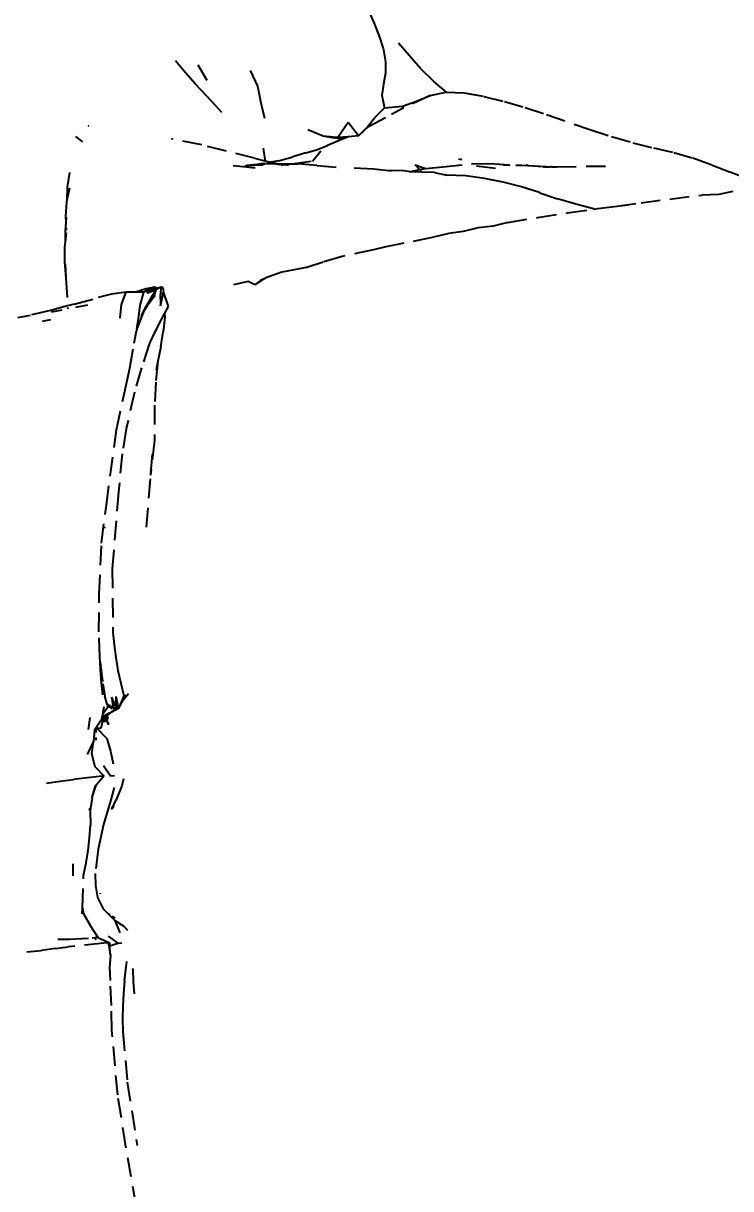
# Model space of a CAD drawing. Header units: millimetres. Extents: x 0 to 460473, y -68369 to 85219.
# Drawn here: x 229509.8 to 229737.9, y -30807.9 to -30432 of the extents above; entities that cross this region are included whole.
import ezdxf

# ---------------------------------------------------------------- set-up
doc = ezdxf.new("R2010")
doc.units = ezdxf.units.MM
doc.header["$LTSCALE"] = 50
doc.linetypes.add('HIDDEN2', pattern=[0.1875, 0.125, -0.0625])
doc.layers.add('DIM', color=7, linetype='Continuous')
doc.layers.add('hid', color=8, linetype='HIDDEN2')
doc.styles.add('맑은 고딕', font='malgun.ttf')
doc.dimstyles.new('DH IN40', dxfattribs={"dimscale": 40, "dimtxt": 2.5, "dimasz": 1, "dimexe": 1.5, "dimexo": 1.5, "dimtad": 1, "dimdec": 7, "dimlunit": 6, "dimtxsty": '맑은 고딕', "dimblk": 'ARCHTICK', "dimcen": 2.5, "dimclrd": 256, "dimclre": 256, "dimclrt": 256, "dimadec": 0, "dimazin": 0, "dimtfac": 1, "dimtdec": 7, "dimtix": 1, "dimtmove": 0, "dimatfit": 3, "dimldrblk": 'ARCHTICK', "dimfxl": 1, "dimtfillclr": 1, "dimlwd": -1, "dimlwe": -1, "dimarcsym": 0})

# ---------------------------------------------------------------- blocks, each defined once
blk = doc.blocks.new('_ArchTick')
at = {"color": 0, "linetype": 'ByBlock', "const_width": 0.15}
blk.add_lwpolyline([(-0.5, -0.5), (0.5, 0.5)], dxfattribs=at)
blk = doc.blocks.new('*D439')
at = {"layer": 'Defpoints', "color": 0, "transparency": 16777216}
for p in [(229959, -29637.76), (229810.33, -30857.76), (229959, -30857.76)]:
    blk.add_point(p, dxfattribs=at)
at = {"layer": 'DIM', "transparency": 16777216}
for p, q in [((229899, -29637.76), (229750.33, -29637.76)), ((229810.33, -29637.76), (229810.33, -30857.76)), ((229899, -30857.76), (229750.33, -30857.76))]:
    blk.add_line(p, q, dxfattribs=at)
at = {"layer": 'DIM', "transparency": 16777216, "xscale": 40, "yscale": 40, "zscale": 40}
for p, rotation in [((229810.33, -29637.76), 90), ((229810.33, -30857.76), 270)]:
    blk.add_blockref('_ArchTick', p, dxfattribs=dict(at, rotation=rotation))
at = {"layer": 'DIM', "transparency": 16777216, "insert": (229725.01, -30247.76), "char_height": 100, "attachment_point": 5, "rotation": 90, "style": '맑은 고딕'}
blk.add_mtext('1,220', dxfattribs=at)

msp = doc.modelspace()

# ---------------------------------------------------------------- linework, layer by layer
at = {"layer": 'hid'}
for p, q in [((229621.14257745, -30427.9047329), (229623.08961472, -30432.27238435)), ((229623.08961472, -30432.27238435), (229624.72203317, -30436.50012725)), ((229624.72203317, -30436.50012725), (229625.8437539, -30440.19421072)), ((229625.8437539, -30440.19421072), (229625.95917839, -30440.57433001)), ((229632.88012601, -30440.75714104), (229630.83704111, -30438.45396686)), ((229625.95917839, -30440.57433001), (229626.64074142, -30444.46984291)), ((229634.98113987, -30443.25731967), (229632.88012601, -30440.75714104)), ((229637.93335763, -30446.59668549), (229634.98113987, -30443.25731967)), ((229561.56430343, -30447.35751753), (229558.93925645, -30444.17919034)), ((229565.25774181, -30451.52687713), (229561.56430343, -30447.35751753)), ((229566.06628553, -30445.48359877), (229569.00917138, -30450.34531554)), ((229582.98171342, -30447.27398451), (229585.38368152, -30452.32907942)), ((229626.64074142, -30444.46984291), (229626.593082, -30448.16738097)), ((229642.24536862, -30450.84096591), (229637.93335763, -30446.59668549)), ((229626.593082, -30448.16738097), (229625.9531793, -30451.6954754)), ((229646.32276576, -30454.29859745), (229642.24536862, -30450.84096591)), ((229569.14181788, -30455.65365127), (229565.25774181, -30451.52687713)), ((229585.38368152, -30452.32907942), (229586.42785608, -30457.64486497)), ((229625.9531793, -30451.6954754), (229625.44292355, -30455.32474992)), ((229640.98822644, -30455.34186864), (229646.02412737, -30454.28964849)), ((229646.02412737, -30454.28964849), (229646.32276576, -30454.29859745)), ((229646.32276576, -30454.29859745), (229651.90789936, -30454.46596075)), ((229651.90789936, -30454.46596075), (229658.32559017, -30455.61307357)), ((229572.97056902, -30459.87146108), (229569.14181788, -30455.65365127)), ((229586.42785608, -30457.64486497), (229587.5783478, -30462.68389787)), ((229625.44292355, -30455.32474992), (229626.25246712, -30459.30442987)), ((229626.25246712, -30459.30442987), (229632.1135759, -30458.79683866)), ((229632.1135759, -30458.79683866), (229636.64555345, -30457.12358935)), ((229640.98822644, -30455.34186864), (229632.34687376, -30459.44787841)), ((229636.13535015, -30457.39701803), (229640.98822644, -30455.34186864)), ((229636.64555345, -30457.12358935), (229640.98822644, -30455.34186864)), ((229658.32559017, -30455.61307357), (229664.93458523, -30457.24019743)), ((229664.93458523, -30457.24019743), (229671.66756143, -30459.19537728)), ((229573.82862829, -30460.80296521), (229572.97056902, -30459.87146108)), ((229620.67931456, -30465.55767674), (229623.22692718, -30462.39145305)), ((229621.10735777, -30465.33491744), (229628.58211288, -30461.44495686)), ((229626.25246712, -30459.30442987), (229623.22692718, -30462.39145305)), ((229632.34687376, -30459.44787841), (229628.58211288, -30461.44495686)), ((229671.66756143, -30459.19537728), (229678.52785161, -30461.48437218)), ((229678.52785161, -30461.48437218), (229692.48172982, -30466.29298921)), ((229531.03494564, -30465.22428436), (229530.73982915, -30465.00713543)), ((229606.46414275, -30468.44096601), (229601.52622693, -30466.44684635)), ((229614.59957236, -30464.05682986), (229611.2727449, -30468.90021268)), ((229617.90906913, -30468.38585852), (229614.59957236, -30464.05682986)), ((229621.10735777, -30465.33491744), (229617.90906913, -30468.38585852)), ((229617.90906913, -30468.38585852), (229620.67931456, -30465.55767674)), ((229620.67931456, -30465.55767674), (229621.10735777, -30465.33491744)), ((229692.48172982, -30466.29298921), (229699.46800084, -30468.54235745)), ((229528.99858861, -30470.28497984), (229526.74626443, -30468.57987069)), ((229567.38141889, -30471.25176489), (229557.64623253, -30469.27138248)), ((229609.50727157, -30468.93583926), (229606.46414275, -30468.44096601)), ((229609.88039645, -30468.76723612), (229606.46414275, -30468.44096601)), ((229612.73085652, -30469.46005826), (229607.9639147, -30471.4220539)), ((229609.88039645, -30468.76723612), (229609.50727157, -30468.93583926)), ((229610.28729286, -30469.06268623), (229609.50727157, -30468.93583926)), ((229610.59734713, -30468.83570866), (229609.88039645, -30468.76723612)), ((229610.28729286, -30469.06268623), (229610.59734713, -30468.83570866)), ((229612.73085652, -30469.46005826), (229610.28729286, -30469.06268623)), ((229611.2727449, -30468.90021268), (229610.59734713, -30468.83570866)), ((229614.71991389, -30468.63303681), (229611.2727449, -30468.90021268)), ((229612.73085652, -30469.46005826), (229611.2727449, -30468.90021268)), ((229614.71991389, -30468.63303681), (229612.73085652, -30469.46005826)), ((229617.90906913, -30468.38585852), (229614.71991389, -30468.63303681)), ((229699.46800084, -30468.54235745), (229706.34295545, -30470.55253911)), ((229584.39083249, -30475.56319931), (229567.38141889, -30471.25176489)), ((229587.13508187, -30472.31064232), (229587.65640596, -30476.00768036)), ((229600.97564398, -30473.86273969), (229596.69929423, -30475.10928903)), ((229600.97564398, -30473.86273969), (229604.38379241, -30472.83360868)), ((229603.09065571, -30476.49976242), (229605.73225404, -30473.13619793)), ((229604.38379241, -30472.83360868), (229607.9639147, -30471.4220539)), ((229706.34295545, -30470.55253911), (229713.05126874, -30472.21976516)), ((229713.05126874, -30472.21976516), (229719.52295134, -30473.6571037)), ((229719.52295134, -30473.6571037), (229725.74400538, -30475.44590437)), ((229586.47351472, -30477.4242036), (229581.78922808, -30477.90201815)), ((229581.78922808, -30477.90201815), (229587.12377954, -30477.73438707)), ((229584.39083249, -30475.56319931), (229587.70396684, -30476.3449646)), ((229586.47351472, -30477.4242036), (229585.92326614, -30477.39564216)), ((229586.56776939, -30477.41458927), (229586.47351472, -30477.4242036)), ((229588.29657193, -30477.23824503), (229586.56776939, -30477.41458927)), ((229586.56776939, -30477.41458927), (229587.70580008, -30477.48816714)), ((229587.65640596, -30476.00768036), (229587.70396684, -30476.3449646)), ((229587.70396684, -30476.3449646), (229589.61013847, -30476.79474376)), ((229587.79447901, -30477.45065211), (229587.70580008, -30477.48816714)), ((229588.29657193, -30477.23824503), (229591.66100793, -30477.27866575)), ((229592.08666228, -30476.37591587), (229589.61013847, -30476.79474376)), ((229589.61013847, -30476.79474376), (229591.66100793, -30477.27866575)), ((229592.07126068, -30477.57636521), (229589.95198687, -30477.31892492)), ((229591.66100793, -30477.27866575), (229596.44213423, -30477.33610675)), ((229591.66100793, -30477.27866575), (229592.67065676, -30477.5169019)), ((229592.11299161, -30477.57760782), (229592.07126068, -30477.57636521)), ((229592.08666228, -30476.37591587), (229596.69929423, -30475.10928903)), ((229592.11299161, -30477.57760782), (229592.3462177, -30477.60099466)), ((229593.20914644, -30477.64396362), (229592.3462177, -30477.60099466)), ((229592.67065676, -30477.5169019), (229594.05736262, -30477.63609678)), ((229592.67065676, -30477.5169019), (229593.20914644, -30477.64396362)), ((229593.20914644, -30477.64396362), (229593.44365632, -30477.69929844)), ((229595.07051821, -30477.83932519), (229593.44365632, -30477.69929844)), ((229594.05736262, -30477.63609678), (229596.44213423, -30477.33610675)), ((229596.44213423, -30477.33610675), (229603.09065571, -30476.49976242)), ((229596.44213423, -30477.33610675), (229598.38070523, -30477.35939696)), ((229604.46677979, -30477.88209914), (229598.38070523, -30477.35939696)), ((229637.56712758, -30479.24591009), (229636.1929556, -30477.6910986)), ((229636.1929556, -30477.6910986), (229639.55580137, -30478.88882856)), ((229645.11493228, -30478.28037358), (229654.34319572, -30477.34867134)), ((229651.30692578, -30476.12614933), (229650.23887007, -30475.89499089)), ((229654.34319572, -30477.34867134), (229660.40294096, -30477.28843881)), ((229660.40294096, -30477.28843881), (229668.65546461, -30477.81237283)), ((229664.50098449, -30477.66203904), (229666.50883186, -30477.7715312)), ((229666.50883186, -30477.7715312), (229666.65189193, -30477.73987166)), ((229672.43259806, -30477.94905196), (229672.02482545, -30477.58822536)), ((229725.74400538, -30475.44590437), (229731.7290953, -30477.64238421)), ((229731.7290953, -30477.64238421), (229737.61553356, -30479.98120305)), ((229524.71990588, -30480.20607119), (229524.00801413, -30484.87789695)), ((229581.64068097, -30478.45447313), (229577.54320705, -30477.96605485)), ((229581.64068097, -30478.45447313), (229581.27511342, -30477.90977181)), ((229584.5904688, -30478.80608739), (229581.64068097, -30478.45447313)), ((229595.32949917, -30477.85555801), (229595.07051821, -30477.83932519)), ((229604.46677979, -30477.88209914), (229613.57572805, -30478.68763007)), ((229622.77432933, -30479.08241736), (229613.57572805, -30478.68763007)), ((229627.55961457, -30479.6550886), (229622.77432933, -30479.08241736)), ((229632.42419533, -30479.54155837), (229627.55961457, -30479.6550886)), ((229628.46479739, -30479.76341488), (229627.55961457, -30479.6550886)), ((229632.42419533, -30479.54155837), (229634.89303577, -30479.82498938)), ((229634.39684933, -30479.93243943), (229634.89303577, -30479.82498938)), ((229634.89303577, -30479.82498938), (229637.56712758, -30479.24591009)), ((229634.89303577, -30479.82498938), (229636.32093614, -30479.98891704)), ((229638.26680387, -30480.03756117), (229636.32093614, -30479.98891704)), ((229637.56712758, -30479.24591009), (229638.86888204, -30478.96401288)), ((229638.26680387, -30480.03756117), (229637.85873163, -30479.57584647)), ((229642.39734551, -30480.14081927), (229638.26680387, -30480.03756117)), ((229638.86888204, -30478.96401288), (229639.55580137, -30478.88882856)), ((229639.55580137, -30478.88882856), (229639.58479692, -30478.89915577)), ((229639.58479692, -30478.89915577), (229645.11493228, -30478.28037358)), ((229642.39734551, -30480.14081927), (229646.36307583, -30481.01572329)), ((229646.36307583, -30481.01572329), (229646.06426471, -30481.03421283)), ((229652.52513884, -30481.1821553), (229646.36307583, -30481.01572329)), ((229658.58155125, -30482.08817946), (229652.52513884, -30481.1821553)), ((229655.91195718, -30478.00642121), (229662.14101001, -30478.73814086)), ((229672.55664964, -30478.05882175), (229668.65546461, -30477.81237283)), ((229668.65546461, -30477.81237283), (229672.43259806, -30477.94905196)), ((229672.55664964, -30478.05882175), (229672.43259806, -30477.94905196)), ((229672.43259806, -30477.94905196), (229681.73517811, -30478.2856746)), ((229677.47634483, -30478.36961284), (229672.55664964, -30478.05882175)), ((229677.47634483, -30478.36961284), (229679.73860855, -30478.32940589)), ((229680.1709351, -30478.30562898), (229679.73860855, -30478.32940589)), ((229680.1709351, -30478.30562898), (229681.73517811, -30478.2856746)), ((229681.73517811, -30478.2856746), (229681.88800734, -30478.29120487)), ((229681.88800734, -30478.29120487), (229700.56116795, -30478.04551953)), ((229737.61553356, -30479.98120305), (229743.56162942, -30482.16082835)), ((229524.00801413, -30484.87789695), (229523.90973549, -30489.10537131)), ((229524.69390984, -30485.16268062), (229523.90973549, -30489.10537131)), ((229664.554643, -30483.23745853), (229658.58155125, -30482.08817946)), ((229670.47640922, -30484.75362772), (229664.554643, -30483.23745853)), ((229676.27219459, -30486.65306605), (229670.47640922, -30484.75362772)), ((229676.27219459, -30486.65306605), (229676.3191155, -30486.67871404)), ((229676.3191155, -30486.67871404), (229682.09464258, -30488.60576263)), ((229687.95175197, -30490.38336216), (229682.09464258, -30488.60576263)), ((229709.01388265, -30489.8999168), (229728.58224047, -30487.43825529)), ((229734.07007268, -30487.2470434), (229728.58224047, -30487.43825529)), ((229738.64137758, -30486.32411186), (229734.07007268, -30487.2470434)), ((229523.79071384, -30489.70379121), (229523.44476645, -30494.2075999)), ((229523.90973549, -30489.10537131), (229523.79071384, -30489.70379121)), ((229685.29082325, -30493.18908883), (229693.8953607, -30491.98901314)), ((229693.69554525, -30491.93234224), (229687.95175197, -30490.38336216)), ((229693.8953607, -30491.98901314), (229693.69554525, -30491.93234224)), ((229693.8953607, -30491.98901314), (229695.06200413, -30491.82630127)), ((229695.06200413, -30491.82630127), (229701.17527656, -30491.05186227)), ((229701.17527656, -30491.05186227), (229709.01388265, -30489.8999168)), ((229701.17527656, -30491.05186227), (229704.81318806, -30490.59100591)), ((229523.54700186, -30496.29812669), (229523.29445597, -30499.11990671)), ((229523.44476645, -30494.2075999), (229523.54700186, -30496.29812669)), ((229523.69706142, -30494.62146083), (229523.54700186, -30496.29812669)), ((229666.05374838, -30496.2958461), (229661.37412662, -30497.43276165)), ((229666.05374838, -30496.2958461), (229675.60296302, -30494.67746652)), ((229675.60296302, -30494.67746652), (229685.29082325, -30493.18908883)), ((229523.29445597, -30499.11990671), (229523.32268806, -30502.48017314)), ((229523.61240762, -30499.63967651), (229523.32268806, -30502.48017314)), ((229523.63619815, -30498.12202754), (229523.66813185, -30498.02878189)), ((229523.63619815, -30498.12202754), (229523.6627333, -30498.6646227)), ((229647.01331029, -30499.88990572), (229641.70345102, -30501.14895066)), ((229651.66926898, -30499.21268595), (229647.01331029, -30499.88990572)), ((229656.51586535, -30497.99656989), (229651.66926898, -30499.21268595)), ((229661.37412662, -30497.43276165), (229656.51586535, -30497.99656989)), ((229523.32268806, -30502.48017314), (229523.14547862, -30504.21758707)), ((229630.45449484, -30503.40547812), (229626.68573457, -30504.14271909)), ((229641.70345102, -30501.14895066), (229630.45449484, -30503.40547812)), ((229523.14547862, -30504.21758707), (229523.08015522, -30508.94288242)), ((229612.69119588, -30507.26823297), (229606.51480171, -30509.05610903)), ((229622.71100563, -30505.12030901), (229612.69119588, -30507.26823297)), ((229626.68573457, -30504.14271909), (229622.71100563, -30505.12030901)), ((229523.08015522, -30508.94288242), (229523.57482071, -30514.22082359)), ((229523.30512101, -30509.67079791), (229523.57482071, -30514.22082359)), ((229598.84030201, -30511.25110947), (229593.20615872, -30512.33516305)), ((229601.55115603, -30510.71475755), (229598.84030201, -30511.25110947)), ((229601.55115603, -30510.71475755), (229601.02197027, -30510.89158991)), ((229606.51480171, -30509.05610903), (229601.55115603, -30510.71475755)), ((229523.57482071, -30514.22082359), (229524.10749394, -30523.20739989)), ((229582.34581011, -30515.30718964), (229577.58053471, -30516.37877402)), ((229584.4578223, -30516.35217132), (229582.34581011, -30515.30718964)), ((229586.85790368, -30514.91303759), (229584.4578223, -30516.35217132)), ((229586.32053906, -30514.96970251), (229584.4578223, -30516.35217132)), ((229588.39089092, -30513.99382974), (229586.32053906, -30514.96970251)), ((229586.85790368, -30514.91303759), (229586.32053906, -30514.96970251)), ((229588.39089092, -30513.99382974), (229586.85790368, -30514.91303759)), ((229593.20615872, -30512.33516305), (229588.39089092, -30513.99382974)), ((229543.01413855, -30518.71991263), (229538.24902979, -30519.403367)), ((229541.46404092, -30522.70360808), (229543.01413855, -30518.71991263)), ((229545.6701383, -30518.73020372), (229543.01413855, -30518.71991263)), ((229545.6701383, -30518.73020372), (229549.40883286, -30517.54603861)), ((229548.69360828, -30518.74191864), (229545.6701383, -30518.73020372)), ((229547.52228639, -30523.08896423), (229548.69360828, -30518.74191864)), ((229551.42168696, -30517.36517159), (229548.69360828, -30518.74191864)), ((229549.40883286, -30517.54603861), (229551.85929358, -30517.14432985)), ((229549.65663965, -30518.93312969), (229551.2372215, -30517.76982361)), ((229549.74902399, -30518.95147271), (229551.2372215, -30517.76982361)), ((229549.98727369, -30518.99877748), (229550.15758235, -30518.93115033)), ((229550.15758235, -30518.93115033), (229550.07797075, -30519.01678549)), ((229550.47642497, -30518.80454244), (229550.11108252, -30519.02335987)), ((229550.20794321, -30518.87697907), (229550.15758235, -30518.93115033)), ((229550.20794321, -30518.87697907), (229550.47642497, -30518.80454244)), ((229550.47642497, -30518.80454244), (229552.39255047, -30518.04367614)), ((229550.7602553, -30518.6345457), (229550.47642497, -30518.80454244)), ((229551.2372215, -30517.76982361), (229552.54829767, -30517.49119592)), ((229552.65217302, -30517.12272011), (229551.42168696, -30517.36517159)), ((229551.85929358, -30517.14432985), (229551.42168696, -30517.36517159)), ((229551.84410677, -30519.98916403), (229552.39255047, -30518.04367614)), ((229551.85929358, -30517.14432985), (229552.65217302, -30517.12272011)), ((229552.49316412, -30518.29127519), (229551.8983183, -30519.97277777)), ((229552.29356088, -30519.75815777), (229552.49316412, -30518.29127519)), ((229552.39255047, -30518.04367614), (229552.54829767, -30517.49119592)), ((229552.39255047, -30518.04367614), (229552.53452707, -30517.98729924)), ((229552.61151253, -30517.9567294), (229552.49316412, -30518.29127519)), ((229552.49316412, -30518.29127519), (229552.53452707, -30517.98729924)), ((229552.53452707, -30517.98729924), (229552.60363358, -30517.47943602)), ((229552.53452707, -30517.98729924), (229552.61151253, -30517.9567294)), ((229552.54829767, -30517.49119592), (229552.65217302, -30517.12272011)), ((229552.54829767, -30517.49119592), (229552.60363358, -30517.47943602)), ((229552.65217302, -30517.12272011), (229552.60363358, -30517.47943602)), ((229552.60363358, -30517.47943602), (229554.13161472, -30517.15471204)), ((229552.60363358, -30517.47943602), (229552.61151253, -30517.9567294)), ((229554.13161472, -30517.15471204), (229552.61151253, -30517.9567294)), ((229554.13161472, -30517.15471204), (229554.03690264, -30519.32635833)), ((229554.03690264, -30519.32635833), (229555.09163541, -30519.00754941)), ((229554.80467905, -30517.23005555), (229554.13161472, -30517.15471204)), ((229554.29129704, -30522.20573384), (229555.09163541, -30519.00754941)), ((229554.80467905, -30517.23005555), (229555.09163541, -30519.00754941)), ((229555.09163541, -30519.00754941), (229556.56257841, -30523.33604972)), ((229526.20869394, -30522.64728537), (229524.10749394, -30523.20739989)), ((229526.20869394, -30522.64728537), (229533.97951233, -30520.47835927)), ((229538.24902979, -30519.403367), (229533.97951233, -30520.47835927)), ((229541.02410781, -30527.18195003), (229541.46404092, -30522.70360808)), ((229548.63075389, -30525.15130577), (229549.9412519, -30522.88829477)), ((229551.72548059, -30519.34390058), (229549.51581659, -30523.09292689)), ((229549.9412519, -30522.88829477), (229551.58699929, -30520.69835508)), ((229551.43276978, -30520.77962409), (229550.84749811, -30521.08802453)), ((229551.81378385, -30520.09672819), (229551.0890641, -30520.60815047)), ((229551.0890641, -30520.60815047), (229551.43276978, -30520.77962409)), ((229551.32107465, -30520.14725839), (229551.84410677, -30519.98916403)), ((229551.58699929, -30520.69835508), (229551.43276978, -30520.77962409)), ((229551.58699929, -30520.69835508), (229551.65415811, -30520.66296672)), ((229551.65415811, -30520.66296672), (229551.67850937, -30520.57658575)), ((229551.67850937, -30520.57658575), (229552.20756494, -30519.8793033)), ((229551.67850937, -30520.57658575), (229551.81378385, -30520.09672819)), ((229551.86800584, -30520.05846466), (229551.81378385, -30520.09672819)), ((229551.84410677, -30519.98916403), (229551.8983183, -30519.97277777)), ((229551.86800584, -30520.05846466), (229551.84410677, -30519.98916403)), ((229552.05769628, -30519.92460337), (229551.86800584, -30520.05846466)), ((229551.8983183, -30519.97277777), (229552.05769628, -30519.92460337)), ((229552.29356088, -30519.75815777), (229552.05769628, -30519.92460337)), ((229552.05769628, -30519.92460337), (229552.20756494, -30519.8793033)), ((229552.20756494, -30519.8793033), (229552.29356088, -30519.75815777)), ((229554.03690264, -30519.32635833), (229554.01463251, -30519.83698843)), ((229554.01463251, -30519.83698843), (229554.03121796, -30522.07598125)), ((229554.03121796, -30522.07598125), (229554.29129704, -30522.20573384)), ((229554.03121796, -30522.07598125), (229554.03493233, -30522.57741143)), ((229554.03493233, -30522.57741143), (229554.19903817, -30522.57440399)), ((229554.03493233, -30522.57741143), (229554.03962871, -30523.21141063)), ((229554.03962871, -30523.21141063), (229554.19903817, -30522.57440399)), ((229554.19903817, -30522.57440399), (229554.29129704, -30522.20573384)), ((229508.02862502, -30526.93814034), (229512.16449613, -30526.16272568)), ((229518.56735586, -30524.68422825), (229512.16449613, -30526.16272568)), ((229524.10749394, -30523.20739989), (229518.56735586, -30524.68422825)), ((229522.24178158, -30524.58408588), (229518.84141042, -30525.26311498)), ((229524.13176829, -30523.61692536), (229524.16040145, -30524.09998723)), ((229530.49093793, -30522.93679006), (229526.69555704, -30523.6946997)), ((229546.96687084, -30527.22096909), (229547.52228639, -30523.08896423)), ((229547.94038948, -30526.34344971), (229549.51581659, -30523.09292689)), ((229547.94038948, -30526.34344971), (229548.63075389, -30525.15130577)), ((229548.63075389, -30525.15130577), (229547.95272094, -30526.72819825)), ((229549.51581659, -30523.09292689), (229548.63075389, -30525.15130577)), ((229555.33889639, -30525.5668612), (229554.35958006, -30527.3521862)), ((229556.56257841, -30523.33604972), (229555.33889639, -30525.5668612)), ((229555.33889639, -30525.5668612), (229555.49807361, -30526.98270714)), ((229516.01866373, -30528.07260641), (229518.6695902, -30527.53151609)), ((229547.95272094, -30526.72819825), (229546.44728318, -30530.53872516)), ((229546.44728318, -30530.53872516), (229546.96687084, -30527.22096909)), ((229554.35958006, -30527.3521862), (229552.39354568, -30531.34470519)), ((229555.49807361, -30526.98270714), (229554.92532737, -30531.57004884)), ((229545.60074524, -30535.1839218), (229546.30280515, -30531.2124842)), ((229546.44728318, -30530.53872516), (229546.30280515, -30531.2124842)), ((229552.39354568, -30531.34470519), (229550.52899586, -30535.2528722)), ((229554.12594892, -30536.36059611), (229554.92532737, -30531.57004884)), ((229544.23278658, -30543.22084429), (229545.60074524, -30535.1839218)), ((229550.52899586, -30535.2528722), (229547.97138476, -30543.1177357)), ((229554.12594892, -30536.36059611), (229553.208352, -30541.0148243)), ((229553.208352, -30541.0148243), (229552.56435304, -30547.77352587)), ((229553.208352, -30541.0148243), (229552.62567705, -30543.97026386)), ((229543.37458374, -30547.2111706), (229544.23278658, -30543.22084429)), ((229547.97138476, -30543.1177357), (229545.74222372, -30550.9940381)), ((229542.44039246, -30551.19436412), (229543.37458374, -30547.2111706)), ((229552.56435304, -30547.77352587), (229552.16974637, -30555.2418585)), ((229539.84478714, -30563.14949238), (229542.44039246, -30551.19436412)), ((229545.74222372, -30550.9940381), (229542.99964075, -30562.89043964)), ((229552.16974637, -30555.2418585), (229552.10825572, -30566.59672199)), ((229536.61477829, -30587.41723431), (229539.84478714, -30563.14949238)), ((229542.99964075, -30562.89043964), (229541.73983232, -30570.93283061)), ((229552.10825572, -30566.59672199), (229550.89598852, -30577.83438829)), ((229541.73983232, -30570.93283061), (229540.50601993, -30583.20674222)), ((229551.39869695, -30570.96281479), (229550.75310276, -30579.01596172)), ((229550.75310276, -30579.01596172), (229549.37972664, -30596.14746596)), ((229540.50601993, -30583.20674222), (229538.51082331, -30608.03467316)), ((229535.04168415, -30599.72179054), (229536.61477829, -30587.41723431)), ((229535.94004755, -30594.36915219), (229535.97802256, -30594.72481774)), ((229535.97802256, -30594.72481774), (229535.96788549, -30594.87251854)), ((229534.31862743, -30616.13824771), (229535.04168415, -30599.72179054)), ((229538.51082331, -30608.03467316), (229538.72145795, -30628.4281685)), ((229534.22647478, -30628.35042097), (229534.31862743, -30616.13824771)), ((229534.55042552, -30636.47798287), (229534.22647478, -30628.35042097)), ((229538.72145795, -30628.4281685), (229539.11839759, -30632.52535472)), ((229539.11839759, -30632.52535472), (229539.66381466, -30636.65057022)), ((229534.62925638, -30638.13710579), (229534.55042552, -30636.47798287)), ((229534.62925638, -30638.13710579), (229535.45245502, -30645.07575481)), ((229534.7458958, -30640.5919708), (229534.62925638, -30638.13710579)), ((229539.66381466, -30636.65057022), (229540.32938012, -30640.77507243)), ((229535.08217799, -30644.7213603), (229534.7458958, -30640.5919708)), ((229540.32938012, -30640.77507243), (229541.23707543, -30644.85334353)), ((229535.44362303, -30648.63592042), (229535.08217799, -30644.7213603)), ((229535.45245502, -30645.07575481), (229536.13951722, -30649.00436919)), ((229541.23707543, -30644.85334353), (229542.21109399, -30648.97612859)), ((229536.88704283, -30651.76937793), (229536.13951722, -30649.00436919)), ((229538.3091873, -30649.41469014), (229538.79894617, -30652.85587007)), ((229538.3091873, -30649.41469014), (229539.80745948, -30653.01228975)), ((229539.80859208, -30652.70823415), (229539.82162399, -30649.20971459)), ((229540.40348009, -30652.30522341), (229539.82162399, -30649.20971459)), ((229542.21109399, -30648.97612859), (229540.54484736, -30653.05730564)), ((229540.54484736, -30653.05730564), (229542.15712599, -30650.1918069)), ((229542.15712599, -30650.1918069), (229543.75119314, -30648.25740648)), ((229542.15712599, -30650.1918069), (229543.01063908, -30648.67486023)), ((229535.46098002, -30654.83573121), (229535.86622544, -30652.43344978)), ((229537.12453411, -30652.64783006), (229535.46098002, -30654.83573121)), ((229537.91963987, -30654.42609114), (229536.73924628, -30655.47136747)), ((229536.94065575, -30651.79984496), (229536.88704283, -30651.76937793)), ((229538.79894617, -30652.85587007), (229536.94065575, -30651.79984496)), ((229537.15772621, -30652.557286), (229536.94065575, -30651.79984496)), ((229537.09707209, -30652.54625131), (229537.15772621, -30652.557286)), ((229537.11696819, -30652.61984462), (229537.17969239, -30652.63393431)), ((229537.17969239, -30652.63393431), (229537.12453411, -30652.64783006)), ((229537.15772621, -30652.557286), (229538.79894617, -30652.85587007)), ((229537.17969239, -30652.63393431), (229537.15772621, -30652.557286)), ((229537.91963987, -30654.42609114), (229537.20408323, -30654.77918958)), ((229540.54484736, -30653.05730564), (229537.91963987, -30654.42609114)), ((229538.30102188, -30654.08836515), (229537.91963987, -30654.42609114)), ((229538.18652736, -30653.14465625), (229538.29843283, -30653.02028432)), ((229538.43864722, -30652.83882906), (229538.29843283, -30653.02028432)), ((229539.04440884, -30653.50051673), (229538.30102188, -30654.08836515)), ((229538.79894617, -30652.85587007), (229539.80745948, -30653.01228975)), ((229539.0930338, -30653.45934813), (229539.04440884, -30653.50051673)), ((229539.80745948, -30653.01228975), (229539.8080492, -30652.85397627)), ((229539.80745948, -30653.01228975), (229540.54484736, -30653.05730564)), ((229540.32171462, -30652.41907851), (229539.8080492, -30652.85397627)), ((229539.8080492, -30652.85397627), (229539.80859208, -30652.70823415)), ((229540.32171462, -30652.41907851), (229539.80859208, -30652.70823415)), ((229540.40348009, -30652.30522341), (229540.32171462, -30652.41907851)), ((229540.54484736, -30653.05730564), (229540.40348009, -30652.30522341)), ((229530.81116077, -30659.81050899), (229531.37757464, -30655.92614439)), ((229532.82085518, -30659.90046152), (229535.19866028, -30656.39075387)), ((229535.47384242, -30656.59192313), (229534.84504739, -30659.48768372)), ((229535.19866028, -30656.39075387), (229535.46098002, -30654.83573121)), ((229535.69191861, -30655.58762696), (229535.47384242, -30656.59192313)), ((229536.24276125, -30655.91102088), (229535.47384242, -30656.59192313)), ((229535.58860099, -30657.18476665), (229536.24276125, -30655.91102088)), ((229536.27242221, -30656.16650436), (229535.58860099, -30657.18476665)), ((229536.59593628, -30655.11627135), (229535.69191861, -30655.58762696)), ((229536.45218324, -30655.89882638), (229535.95087924, -30657.41375596)), ((229535.95087924, -30657.41375596), (229536.27242221, -30656.16650436)), ((229536.36654488, -30655.80140651), (229536.24276125, -30655.91102088)), ((229536.27242221, -30656.16650436), (229536.36654488, -30655.80140651)), ((229536.45218324, -30655.89882638), (229536.27242221, -30656.16650436)), ((229536.40771468, -30656.42765922), (229536.33515414, -30657.29056985)), ((229536.46792406, -30655.71163199), (229536.36654488, -30655.80140651)), ((229536.41441326, -30656.34799776), (229536.40771468, -30656.42765922)), ((229536.40771468, -30656.42765922), (229536.96244309, -30657.68650633)), ((229536.73924628, -30655.47136747), (229536.41441326, -30656.34799776)), ((229536.41441326, -30656.34799776), (229536.45218324, -30655.89882638)), ((229536.73924628, -30655.47136747), (229536.45218324, -30655.89882638)), ((229536.46792406, -30655.71163199), (229536.45218324, -30655.89882638)), ((229536.73924628, -30655.47136747), (229536.46792406, -30655.71163199)), ((229536.59593628, -30655.11627135), (229536.55565683, -30655.18755225)), ((229536.59593628, -30655.11627135), (229536.67103106, -30655.07711687)), ((229536.64235609, -30655.13295123), (229536.59593628, -30655.11627135)), ((229536.64235609, -30655.13295123), (229536.67103106, -30655.07711687)), ((229536.67103106, -30655.07711687), (229536.7269126, -30655.04798018)), ((229536.67103106, -30655.07711687), (229536.71379874, -30655.08795844)), ((229536.72036711, -30654.94406594), (229536.67841002, -30654.97032097)), ((229536.67841002, -30654.97032097), (229536.70920472, -30655.00278715)), ((229536.72036711, -30654.94406594), (229536.70920472, -30655.00278715)), ((229536.70920472, -30655.00278715), (229536.7269126, -30655.04798018)), ((229536.7269126, -30655.04798018), (229536.71379874, -30655.08795844)), ((229536.7714935, -30654.91207314), (229536.72036711, -30654.94406594)), ((229536.72036711, -30654.94406594), (229536.7483577, -30654.92655057)), ((229536.93761188, -30654.94700654), (229536.7269126, -30655.04798018)), ((229536.7483577, -30654.92655057), (229536.79878404, -30654.89499583)), ((229536.7483577, -30654.92655057), (229536.7714935, -30654.91207314)), ((229536.7714935, -30654.91207314), (229536.82412351, -30654.87913943)), ((229536.86307386, -30657.17382969), (229537.20101707, -30655.62341489)), ((229536.86307386, -30657.17382969), (229536.96244309, -30657.68650633)), ((229536.99198954, -30654.91276086), (229536.93761188, -30654.94700654)), ((229536.96244309, -30657.68650633), (229537.17491166, -30658.16866199)), ((229536.99198954, -30654.91276086), (229537.29249863, -30654.58604943)), ((229537.00378804, -30654.76671271), (229536.99198954, -30654.91276086)), ((229537.20408323, -30654.77918958), (229536.99198954, -30654.91276086)), ((229537.23073441, -30657.41944019), (229537.17491166, -30658.16866199)), ((229537.17491166, -30658.16866199), (229537.24579263, -30658.3295124)), ((229537.29249863, -30654.58604943), (229537.20408323, -30654.77918958)), ((229537.36371556, -30654.54148478), (229537.29249863, -30654.58604943)), ((229532.82085518, -30659.90046152), (229532.52373369, -30663.74596557)), ((229533.18180829, -30659.77520066), (229533.20977765, -30660.81375101)), ((229533.52424822, -30659.34006117), (229536.76492212, -30662.77357995)), ((229534.84504739, -30659.48768372), (229533.52424822, -30659.34006117)), ((229530.54770083, -30667.89638362), (229532.40041911, -30664.02018212)), ((229531.91782582, -30667.62686944), (229532.52373369, -30663.74596557)), ((229532.52373369, -30663.74596557), (229532.40041911, -30664.02018212)), ((229533.25134021, -30662.35704014), (229533.27507028, -30663.23817805)), ((229536.76492212, -30662.77357995), (229537.98057061, -30666.81653048)), ((229532.98699658, -30671.8612432), (229531.91782582, -30667.62686944)), ((229537.98057061, -30666.81653048), (229538.80394541, -30670.84344541)), ((229535.86639208, -30674.82722012), (229532.98699658, -30671.8612432)), ((229535.69808434, -30671.4434196), (229537.94957532, -30674.72173392)), ((229517.33337683, -30677.09572803), (229521.74037338, -30676.54096788)), ((229521.74037338, -30676.54096788), (229525.99139365, -30675.93503648)), ((229530.49570873, -30675.40291636), (229525.99139365, -30675.93503648)), ((229534.33095889, -30674.97362745), (229530.49570873, -30675.40291636)), ((229533.59274539, -30677.40349895), (229535.86639208, -30674.82722012)), ((229533.59274539, -30677.40349895), (229535.6777541, -30674.88063686)), ((229535.6777541, -30674.88063686), (229534.33095889, -30674.97362745)), ((229535.60456842, -30674.80536044), (229535.86639208, -30674.82722012)), ((229535.86639208, -30674.82722012), (229535.6777541, -30674.88063686)), ((229537.94957532, -30674.72173392), (229539.2555434, -30674.70736265)), ((229542.1191974, -30675.70461869), (229541.62534972, -30678.00924163)), ((229532.07033489, -30681.67111115), (229533.31386774, -30677.74094111)), ((229532.07033489, -30681.67111115), (229533.14530584, -30677.94490113)), ((229533.31386774, -30677.74094111), (229533.14530584, -30677.94490113)), ((229533.32444527, -30677.70751097), (229533.31386774, -30677.74094111)), ((229533.32444527, -30677.70751097), (229533.59274539, -30677.40349895)), ((229539.15872479, -30678.54569427), (229538.01973132, -30682.47774296)), ((229541.62534972, -30678.00924163), (229539.82912285, -30682.50314365)), ((229532.02380971, -30681.83238303), (229531.39173915, -30685.98702793)), ((229532.05547156, -30681.71808651), (229532.02380971, -30681.83238303)), ((229532.05547156, -30681.71808651), (229532.07033489, -30681.67111115)), ((229538.01973132, -30682.47774296), (229536.90923351, -30686.4780684)), ((229538.23719825, -30685.64866901), (229538.87952887, -30684.43029564)), ((229538.87952887, -30684.43029564), (229538.65446814, -30685.30550206)), ((229538.87952887, -30684.43029564), (229538.90313331, -30684.33283056)), ((229538.90313331, -30684.33283056), (229539.82912285, -30682.50314365)), ((229531.23026371, -30685.90609706), (229531.36236627, -30685.23566363)), ((229531.39173915, -30685.98702793), (229531.49972273, -30690.67080774)), ((229536.90923351, -30686.4780684), (229535.71791466, -30690.48765327)), ((229538.48415209, -30684.90690132), (229538.53222017, -30684.76252071)), ((229531.22576439, -30694.80377685), (229531.49972273, -30690.67080774)), ((229535.71791466, -30690.48765327), (229534.79938766, -30694.48566716)), ((229530.70734322, -30698.8345752), (229531.22576439, -30694.80377685)), ((229534.79938766, -30694.48566716), (229534.01950625, -30698.41463818)), ((229530.09510298, -30702.86014283), (229530.70734322, -30698.8345752)), ((229534.01950625, -30698.41463818), (229532.9664997, -30706.25094406)), ((229525.93373575, -30707.04640981), (229525.90623993, -30703.17319351)), ((229529.29605782, -30706.89102043), (229530.09510298, -30702.86014283)), ((229528.90301465, -30717.3568471), (229529.29605782, -30706.89102043)), ((229532.9664997, -30706.25094406), (229533.07581641, -30710.14230937)), ((229533.07581641, -30710.14230937), (229533.74371485, -30713.97651981)), ((229533.74371485, -30713.97651981), (229535.59893275, -30717.70466287)), ((229534.60597591, -30712.65698365), (229534.61053222, -30712.82616737)), ((229528.83196172, -30719.2488217), (229528.90301465, -30717.3568471)), ((229528.90301465, -30717.3568471), (229529.23306739, -30719.30653134)), ((229535.59893275, -30717.70466287), (229537.2899862, -30719.37591244)), ((229529.23306739, -30719.30653134), (229531.53338428, -30723.16796531)), ((229537.30963326, -30719.06943945), (229537.2899862, -30719.37591244)), ((229537.2899862, -30719.37591244), (229537.45207013, -30719.5360982)), ((229537.47145935, -30719.20604094), (229537.45207013, -30719.5360982)), ((229537.45207013, -30719.5360982), (229539.38918975, -30721.45053226)), ((229538.51065667, -30720.08325368), (229539.47126172, -30720.55378442)), ((229539.38918975, -30721.45053226), (229540.96361701, -30725.38753429)), ((229539.38918975, -30721.45053226), (229542.23359057, -30723.26174842)), ((229534.1068263, -30727.12637894), (229531.53338428, -30723.16796531)), ((229543.55127148, -30724.64397605), (229542.23359057, -30723.26174842)), ((229520.98182206, -30727.39836319), (229524.63010064, -30727.41414781)), ((229535.82923107, -30728.72302989), (229524.30031745, -30729.90422164)), ((229524.63010064, -30727.41414781), (229532.0633037, -30727.12953586)), ((229532.90466368, -30727.01074202), (229532.0633037, -30727.12953586)), ((229533.46509055, -30726.93161386), (229532.90466368, -30727.01074202)), ((229532.90466368, -30727.01074202), (229533.38421029, -30727.51132703)), ((229537.70461257, -30728.78195475), (229534.1068263, -30727.12637894)), ((229537.20935454, -30728.61693609), (229535.82923107, -30728.72302989)), ((229537.19502339, -30726.50536299), (229540.28405368, -30728.78914039)), ((229537.70461257, -30728.78195475), (229537.20935454, -30728.61693609)), ((229537.20935454, -30728.61693609), (229537.36115189, -30729.46681956)), ((229537.36115189, -30729.46681956), (229537.70461257, -30728.78195475)), ((229537.36115189, -30729.46681956), (229537.40096986, -30729.68975259)), ((229537.40096986, -30729.68975259), (229537.74078888, -30729.58360057)), ((229537.74078888, -30729.58360057), (229537.70461257, -30728.78195475)), ((229537.74078888, -30729.58360057), (229540.28405368, -30728.78914039)), ((229537.86208464, -30732.27144357), (229537.74078888, -30729.58360057)), ((229540.28405368, -30728.78914039), (229541.58418932, -30728.60724077)), ((229511.02533601, -30731.57282142), (229515.72228847, -30731.06767385)), ((229520.11728685, -30730.46555983), (229515.72228847, -30731.06767385)), ((229520.11728685, -30730.46555983), (229524.30031745, -30729.90422164)), ((229537.40096986, -30729.68975259), (229537.86208464, -30732.27144357)), ((229537.92257942, -30732.61014194), (229537.64762123, -30736.60328175)), ((229537.86208464, -30732.27144357), (229537.92257942, -30732.61014194)), ((229542.4530572, -30740.86013704), (229543.41307789, -30732.75528122)), ((229537.64762123, -30736.60328175), (229537.80409744, -30740.79982524)), ((229545.10615378, -30737.11536398), (229545.15372423, -30736.90172073)), ((229545.10615378, -30737.11536398), (229545.2872929, -30741.09209835)), ((229538.2728595, -30748.83526834), (229537.80409744, -30740.79982524)), ((229542.4530572, -30740.86013704), (229542.12943974, -30744.95103583)), ((229545.2872929, -30741.09209835), (229545.62007563, -30745.09612228)), ((229542.12943974, -30744.95103583), (229541.906307, -30749.04058732)), ((229538.41017195, -30756.91972963), (229538.2728595, -30748.83526834)), ((229541.906307, -30749.04058732), (229541.85564804, -30753.12646674)), ((229541.85564804, -30753.12646674), (229541.95246665, -30757.21356138)), ((229540.27172222, -30777.63685597), (229538.41017195, -30756.91972963)), ((229541.95246665, -30757.21356138), (229543.3764168, -30773.57915111)), ((229543.3764168, -30773.57915111), (229546.52843751, -30794.01591877)), ((229542.91532024, -30794.32642014), (229540.27172222, -30777.63685597)), ((229547.7977445, -30822.63174318), (229542.91532024, -30794.32642014))]:
    msp.add_line(p, q, dxfattribs=at)

# ---------------------------------------------------------------- dimensions: what is measured, and where the dimension line sits
at = {"layer": 'DIM'}
dim = msp.add_linear_dim(base=(229810.3343327804, -30857.76328172), p1=(229958.9986514582, -29637.76328172), p2=(229958.9986514582, -30857.76328172), angle=90, dimstyle='DH IN40', dxfattribs=at)
dim.commit()
dim.dimension.update_dxf_attribs({"geometry": '*D439', "text_midpoint": (229725.0082458239, -30247.7632817201)})

doc.saveas('drawing.dxf')
